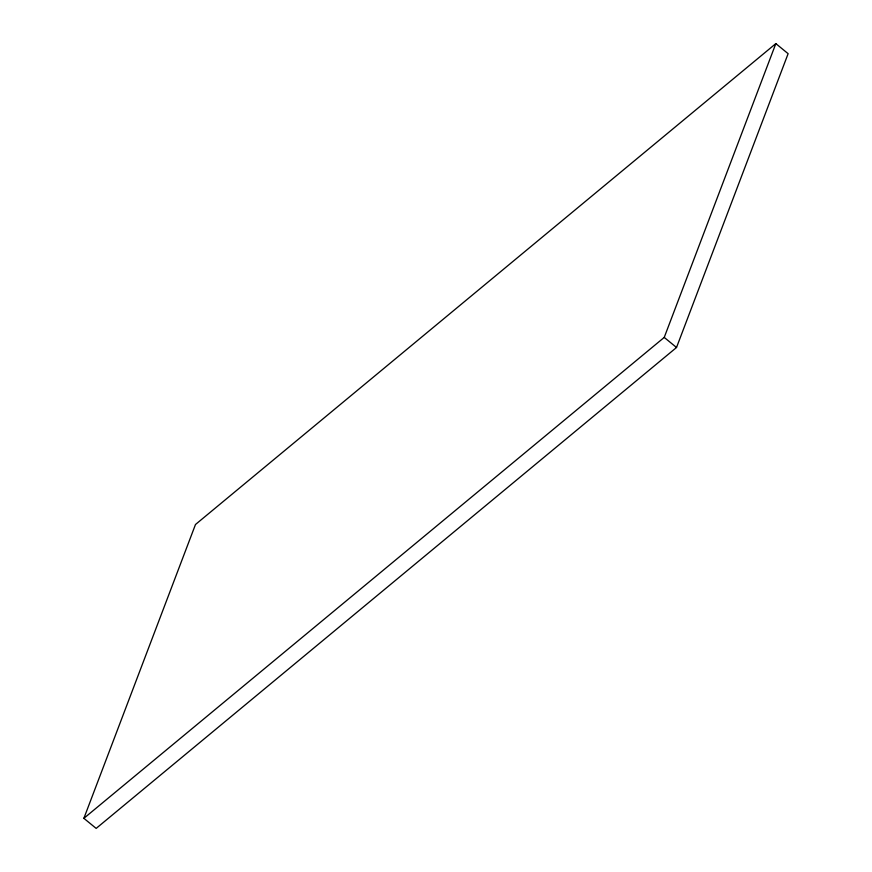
<?xml version="1.0" encoding="UTF-8"?>
<svg xmlns="http://www.w3.org/2000/svg" width="872" height="872" viewBox="0 0 872 872"><rect width="100%" height="100%" fill="white"/><g stroke="black" fill="none" stroke-linecap="round" stroke-linejoin="round"><path stroke-width="1.31" d="M83.876 818.318L195.481 524.508L775.84 43.6L788.125 53.683L676.519 347.492L96.16 828.4L83.876 818.318L664.235 337.41L775.84 43.6M664.235 337.41L676.519 347.492"/></g></svg>
